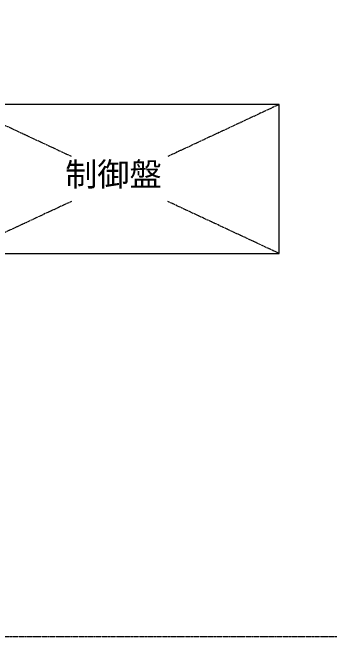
# Model space of a CAD drawing. Units: millimetres at full size. Extents: x -21196 to 21204, y -11807 to 11807.
# Drawn here: x -11553 to -10063, y -4640 to -1708 of the extents above; entities that cross this region are included whole.
import ezdxf
from ezdxf.enums import TextEntityAlignment as Align

# ---------------------------------------------------------------- set-up
doc = ezdxf.new("R2010")
doc.units = ezdxf.units.MM
doc.header["$LTSCALE"] = 0.5
doc.linetypes.add('USER3', pattern=[26.999999, 20.299999, -1.7, 0.8, -1.7, 0.8, -1.7])
doc.layers.add('1-0_設備-5(241129配置図菊池追記(立面図).jww)(機器配置図 260128.dwg)', color=7, linetype='Continuous', lineweight=9)
doc.layers.add('1-3_電気-分電盤、制御盤(241129配置図菊池追記(立面図).jww)(機器配置図 260128.dwg)', color=7, linetype='Continuous', lineweight=18)
doc.layers.add('1-1_設備-D(241129配置図菊池追記(立面図).jww)(機器配置図 260128.dwg)', color=7, linetype='Continuous')
doc.styles.add('ＭＳ ゴシック', font='')
doc.styles.get('ＭＳ ゴシック').set_extended_font_data('MS Gothic')

msp = doc.modelspace()

# ---------------------------------------------------------------- linework, layer by layer
at = {"layer": '1-0_設備-5(241129配置図菊池追記(立面図).jww)(機器配置図 260128.dwg)', "linetype": 'USER3'}
msp.add_lwpolyline([(-5599.5217, 1359.8529), (-16599.5217, 1359.8529), (-16599.5217, -4640.1471), (-5599.5217, -4640.1471)], close=True, dxfattribs=at)
at = {"layer": '1-3_電気-分電盤、制御盤(241129配置図菊池追記(立面図).jww)(機器配置図 260128.dwg)', "linetype": 'USER3'}
for p, q in [((-10299.5215, -2140.1471), (-10822.9758, -2384.4258)), ((-10299.5215, -2840.1471), (-10822.9758, -2595.8685))]:
    msp.add_line(p, q, dxfattribs=at)
for points in [[(-11276.0673, -2384.4258), (-11799.5215, -2140.1471), (-12094.7136, -2346.7816)], [(-11276.0673, -2595.8685), (-11799.5215, -2840.1471), (-12094.7136, -2633.5127)]]:
    msp.add_lwpolyline(points, dxfattribs=at)
at = {"layer": '1-3_電気-分電盤、制御盤(241129配置図菊池追記(立面図).jww)(機器配置図 260128.dwg)'}
msp.add_lwpolyline([(-10299.5215, -2140.1471), (-11799.5215, -2140.1471), (-11799.5215, -2840.1471), (-10299.5215, -2840.1471)], close=True, dxfattribs=at)

# ---------------------------------------------------------------- texts
at = {"layer": '1-1_設備-D(241129配置図菊池追記(立面図).jww)(機器配置図 260128.dwg)', "style": 'ＭＳ ゴシック'}
msp.add_text('制御盤', height=110.9, dxfattribs=at).set_placement((-11305.499, -2557.2197), align=Align.BOTTOM_LEFT)

doc.saveas('drawing.dxf')
